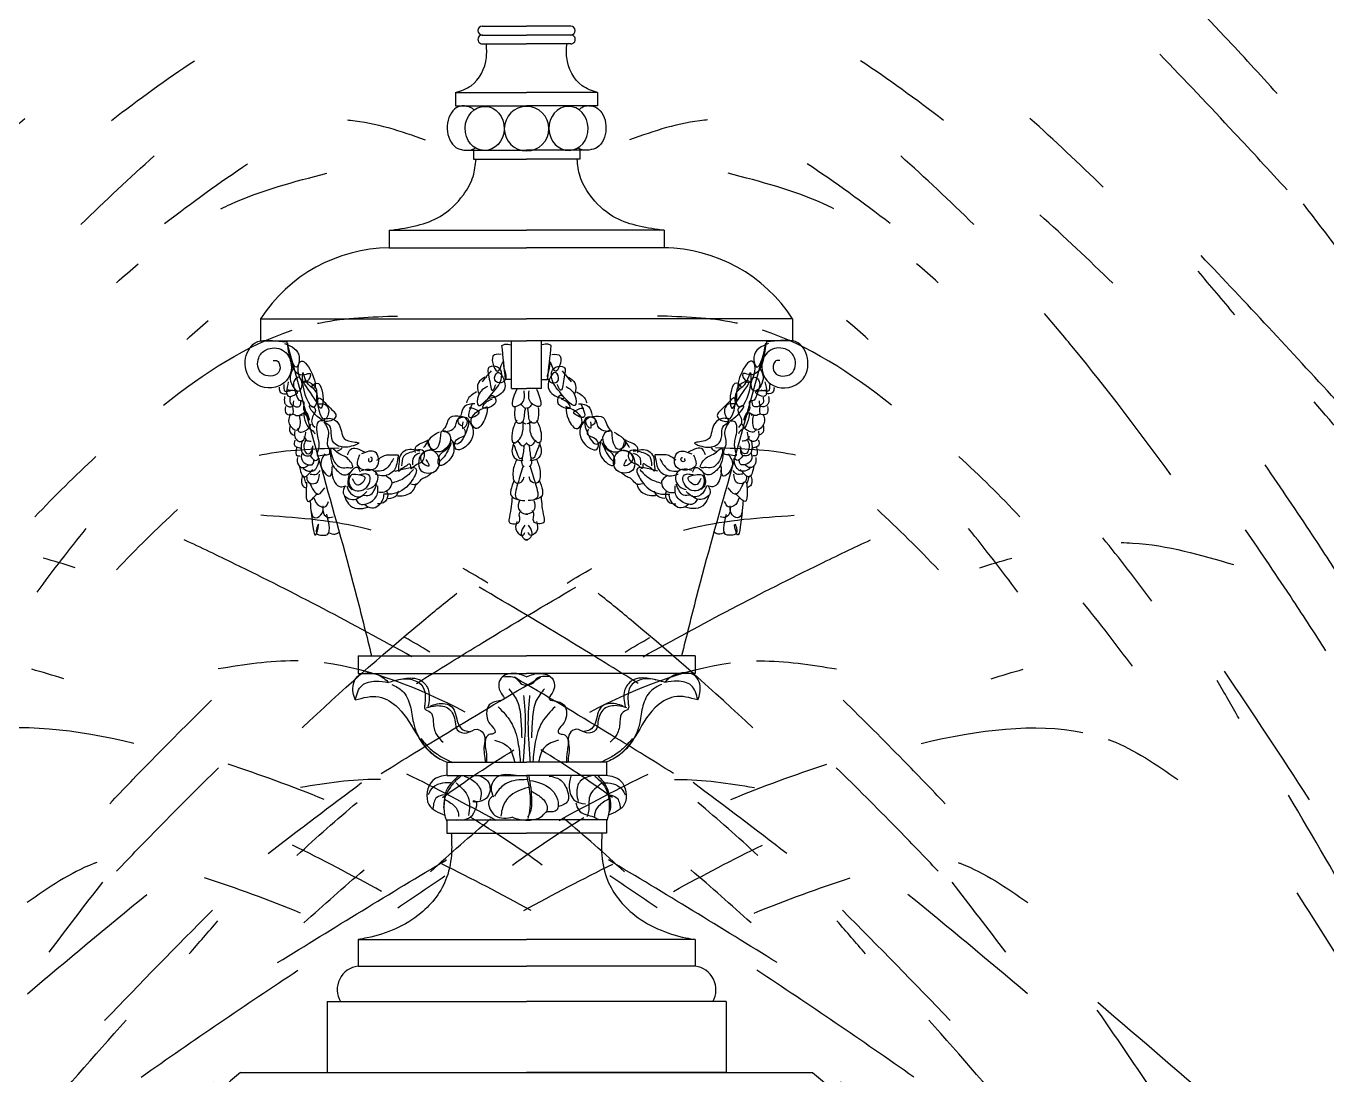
# Model space of a CAD drawing. Extents: x 3172 to 33391, y 13916 to 34175.
# Drawn here: x 27030 to 28499, y 26363 to 27547 of the extents above; entities that cross this region are included whole.
import ezdxf

# ---------------------------------------------------------------- set-up
doc = ezdxf.new("R2010")
doc.units = 0
doc.layers.get('0').update_dxf_attribs({"linetype": 'CONTINUOUS'})

# ---------------------------------------------------------------- blocks, each defined once
blk = doc.blocks.new('A$C32E301E7')
at = {"color": 4}
for points, knots in [([(265.5, 2648.1), (260.1, 2649.5), (202.8, 2663.5), (143.5, 2669.8), (89.9, 2675.6)], [3951.174304, 3951.174304, 3951.174304, 3951.174304, 3968.104713, 4129.127709, 4129.127709, 4129.127709, 4129.127709]), ([(850, 2390.1), (792.6, 2434.7), (717.1, 2490.4), (638.4, 2543.7), (620.7, 2555.4)], [3316.933159, 3316.933159, 3316.933159, 3316.933159, 3535.309121, 3597.934756, 3597.934756, 3597.934756, 3597.934756]), ([(129.6, 2509.4), (128, 2509.5), (85.1, 2512.6), (41.8, 2510.5), (0, 2508.4)], [1949.480807, 1949.480807, 1949.480807, 1949.480807, 1954.279277, 2079.106889, 2079.106889, 2079.106889, 2079.106889]), ([(1148.3, 2286.4), (1128, 2304.2), (1078.7, 2346.6), (1028.8, 2388), (999.3, 2411.9)], [3033.684273, 3033.684273, 3033.684273, 3033.684273, 3114.834321, 3229.132713, 3229.132713, 3229.132713, 3229.132713]), ([(244.7, 2369.1), (243.1, 2369.2), (200.3, 2372.3), (156.9, 2370.2), (115.2, 2368.1)], [1949.480807, 1949.480807, 1949.480807, 1949.480807, 1954.279277, 2079.106889, 2079.106889, 2079.106889, 2079.106889]), ([(1127.6, 2211.8), (1107.3, 2229.6), (1058, 2271.9), (1008.1, 2313.4), (978.6, 2337.3)], [3033.684273, 3033.684273, 3033.684273, 3033.684273, 3114.834321, 3229.132713, 3229.132713, 3229.132713, 3229.132713]), ([(1355.4, 1723), (1355, 1723.5), (1280.3, 1798.8), (1201.2, 1869.6), (1121.4, 1938.9)], [394.337355, 394.337355, 394.337355, 394.337355, 396.220769, 712.913916, 712.913916, 712.913916, 712.913916]), ([(1828.3, 1525.2), (1797.7, 1565.6), (1703.8, 1689.3), (1610.2, 1813.2), (1546.2, 1895.9)], [1925.382684, 1925.382684, 1925.382684, 1925.382684, 2077.249948, 2390.933477, 2390.933477, 2390.933477, 2390.933477])]:
    blk.add_open_spline(points, degree=3, knots=knots, dxfattribs=at)
for points in [[(445.1, 2577.6), (432.6, 2584.1), (420, 2590.3), (407.3, 2596.2)], [(342, 2506.4), (329.5, 2512.9), (316.9, 2519.1), (304.3, 2525)], [(390.2, 2436), (319.5, 2467.3), (246.1, 2493.2), (171.1, 2504.6)], [(614.7, 2326.1), (579.5, 2347.2), (543.5, 2367.3), (506.8, 2386.3)], [(492.6, 2257.7), (457.4, 2278.9), (421.4, 2298.9), (384.7, 2317.9)], [(623.5, 2242), (594.2, 2264.3), (564.5, 2286.1), (534.3, 2307.1)], [(840.3, 2247.1), (811, 2269.4), (781.3, 2291.2), (751.1, 2312.2)], [(819.6, 2172.5), (790.3, 2194.8), (760.6, 2216.6), (730.4, 2237.6)], [(1224.6, 2114.7), (1199.4, 2142.8), (1173.9, 2170.6), (1148.2, 2198.2)], [(1125.7, 2044.1), (1073.5, 2089), (1021.3, 2133.9), (968.2, 2177.6)], [(999.2, 2126.6), (985.5, 2140), (971.7, 2153.2), (957.8, 2166.4)], [(1228.6, 1914.7), (1183.5, 1959.5), (1137.7, 2003.5), (1091.1, 2046.6)], [(1454.1, 1928.5), (1424.2, 1966.4), (1394, 2004), (1363.4, 2041.2)]]:
    blk.add_open_spline(points, degree=3, dxfattribs=at)
blk = doc.blocks.new('A$C3B33296D')
for p, rotation in [((174.8, 223.5), 355.9235845586764), ((153.7, -175.1), 3.513440426543889)]:
    blk.add_blockref('A$C32E301E7', p, dxfattribs=dict(rotation=rotation))
blk = doc.blocks.new('A$C726F438A')
at = {"yscale": 1.2}
blk.add_blockref('A$C3B33296D', (0, 0), dxfattribs=at)
blk = doc.blocks.new('A$C56482C8D')
at = {"yscale": 1.44}
blk.add_blockref('A$C3B33296D', (0, 0), dxfattribs=at)
blk = doc.blocks.new('A$C5C305C1C')
at = {"yscale": 1.2}
blk.add_blockref('A$C56482C8D', (0, 0), dxfattribs=at)

msp = doc.modelspace()

# ---------------------------------------------------------------- linework, layer by layer
for p, q in [((27545.11614, 27546.51692), (27595.16814, 27546.51692)), ((27545.11614, 27536.50652), (27595.16814, 27536.50652)), ((27645.22014, 27546.51692), (27595.16814, 27546.51692)), ((27645.22014, 27536.50652), (27595.16814, 27536.50652)), ((27545.11614, 27526.49612), (27595.16814, 27526.49612)), ((27645.22014, 27526.49612), (27595.16814, 27526.49612)), ((27515.08494, 27471.43892), (27515.08494, 27456.42332)), ((27515.08494, 27471.43892), (27595.16814, 27471.43892)), ((27675.25134, 27471.43892), (27595.16814, 27471.43892)), ((27675.25134, 27471.43892), (27675.25134, 27456.42332)), ((27515.08494, 27456.42332), (27595.16814, 27456.42332)), ((27675.25134, 27456.42332), (27595.16814, 27456.42332)), ((27525.09534, 27406.37132), (27595.16814, 27406.37132)), ((27535.10574, 27406.17688), (27535.10574, 27396.36092)), ((27665.24094, 27406.37132), (27595.16814, 27406.37132)), ((27655.23054, 27406.17688), (27655.23054, 27396.36092)), ((27535.10574, 27396.36092), (27595.16814, 27396.36092)), ((27655.23054, 27396.36092), (27595.16814, 27396.36092)), ((27440.00694, 27316.27772), (27440.00694, 27296.25692)), ((27440.00694, 27316.27772), (27595.16814, 27316.27772)), ((27750.32934, 27316.27772), (27595.16814, 27316.27772)), ((27750.32934, 27316.27772), (27750.32934, 27296.25692)), ((27440.00694, 27296.25692), (27595.16814, 27296.25692)), ((27755.25014, 27296.25692), (27595.16814, 27296.25692)), ((27294.85614, 27216.17372), (27595.16814, 27216.17372)), ((27294.85614, 27216.17372), (27294.85614, 27191.14772)), ((27895.48014, 27216.17372), (27595.16814, 27216.17372)), ((27895.48014, 27216.17372), (27895.48014, 27191.14772)), ((27294.85614, 27191.14772), (27595.16814, 27191.14772)), ((27578.26654, 27137.54519), (27578.26654, 27191.14772)), ((27895.48014, 27191.14772), (27595.16814, 27191.14772)), ((27612.06974, 27137.54519), (27612.06974, 27191.14772)), ((27578.26654, 27147.81099), (27571.41787, 27147.81099)), ((27578.26654, 27137.54519), (27595.16814, 27137.54519)), ((27612.06974, 27137.54519), (27595.16814, 27137.54519)), ((27612.06974, 27147.81099), (27618.91841, 27147.81099)), ((27404.97054, 26835.77852), (27404.97054, 26815.75772)), ((27404.97054, 26835.77852), (27595.16814, 26835.77852)), ((27785.36574, 26835.77852), (27595.16814, 26835.77852)), ((27785.36574, 26835.77852), (27785.36574, 26815.75772)), ((27404.97054, 26815.75772), (27595.16814, 26815.75772)), ((27785.36574, 26815.75772), (27595.16814, 26815.75772)), ((27505.07454, 26715.65372), (27505.07454, 26700.63812)), ((27505.07454, 26715.65372), (27595.16814, 26715.65372)), ((27685.26174, 26715.65372), (27595.16814, 26715.65372)), ((27685.26174, 26715.65372), (27685.26174, 26700.63812)), ((27505.07454, 26700.63812), (27595.16814, 26700.63812)), ((27685.26174, 26700.63812), (27595.16814, 26700.63812)), ((27505.07454, 26650.58612), (27505.07454, 26635.57052)), ((27505.07454, 26650.58612), (27595.16814, 26650.58612)), ((27685.26174, 26650.58612), (27595.16814, 26650.58612)), ((27685.26174, 26650.58612), (27685.26174, 26635.57052)), ((27505.07454, 26635.57052), (27595.16814, 26635.57052)), ((27685.26174, 26635.57052), (27595.16814, 26635.57052)), ((27404.97054, 26515.44572), (27404.97054, 26485.42492)), ((27404.97054, 26515.44572), (27595.16814, 26515.44572)), ((27785.36574, 26515.44572), (27595.16814, 26515.44572)), ((27785.36574, 26515.44572), (27785.36574, 26485.42492)), ((27404.97054, 26485.42492), (27595.16814, 26485.42492)), ((27785.36574, 26485.42492), (27595.16814, 26485.42492)), ((27369.94974, 26445.38332), (27595.16814, 26445.38332)), ((27369.94974, 26445.38332), (27369.94974, 26365.38332)), ((27384.94974, 26445.38332), (27595.16814, 26445.38332)), ((27820.38654, 26445.38332), (27595.16814, 26445.38332)), ((27805.38654, 26445.38332), (27595.16814, 26445.38332)), ((27820.38654, 26445.38332), (27820.38654, 26365.38332)), ((27369.94974, 26365.38332), (27595.16814, 26365.38332)), ((27820.38654, 26365.38332), (27595.16814, 26365.38332))]:
    msp.add_line(p, q)
at = {"color": 7}
msp.add_line((27272.3898, 26365.38332), (27917.94648, 26365.38332), dxfattribs=at)
for centre, radius, start, end in [((27545.18457, 27531.50132), 5.00567, 89.21663725, 270.78336275), ((27545.23558, 27541.51102), 5.00593, 89.80051293, 268.63276158), ((27645.10069, 27541.51102), 5.00593, 271.36723842, 90.19948707), ((27645.1517, 27531.50132), 5.00567, 269.21663725, 90.78336275), ((27595.19378, 27430.75999), 25.14893, 90.05842486, 269.94157514), ((27595.14249, 27430.75999), 25.14893, 270.05842486, 89.94157514), ((27442.07532, 27120.92346), 175.34566, 90.67587833, 147.09728521), ((27748.26095, 27120.92346), 175.34566, 32.90271479, 89.32412167), ((27408.22048, 26458.77395), 26.84839, 96.95257673, 209.91732092), ((27782.1158, 26458.77395), 26.84839, 330.08267908, 83.04742327)]:
    msp.add_arc(centre, radius, start, end)
msp.add_ellipse((27523.17164, 27431.7936), major_axis=(0, 24.76313), ratio=0.7117679404, start_param=6.1793323304, end_param=9.3630002869)
msp.add_ellipse((27547.82448, 27431.02567), major_axis=(0.5752, 24.88618), ratio=0.8879416125)
at = {"extrusion": (0, 0, -1)}
msp.add_ellipse((27642.5118, 27431.02567), major_axis=(-0.5752, 24.88618), ratio=0.8879416125, dxfattribs=at)
msp.add_ellipse((27667.16463, 27431.7936), major_axis=(0, 24.76313), ratio=0.7117679404, start_param=6.1793323304, end_param=9.3630002869, dxfattribs=at)
at = {"color": 7}
msp.add_ellipse((27566.09335, 25659.78332), major_axis=(0, 816.66667), ratio=0.7142857143, start_param=0.5276354823, end_param=1.2406064122, dxfattribs=at)
at = {"color": 7, "extrusion": (0, 0, -1)}
msp.add_ellipse((27624.24292, 25659.78332), major_axis=(0, 816.66667), ratio=0.7142857143, start_param=0.5276354823, end_param=1.2307265792, dxfattribs=at)
for points in [[(27515.08494, 27471.43892), (27532.44304, 27479.23361), (27549.78707, 27511.01173), (27549.78707, 27526.6119)], [(27675.25134, 27471.43892), (27657.89323, 27479.23361), (27640.54921, 27511.01173), (27640.54921, 27526.6119)], [(27524.60804, 27456.45726), (27527.20307, 27456.33837), (27532.97643, 27454.32451), (27536.03968, 27451.8909)], [(27665.72823, 27456.45726), (27663.1332, 27456.33837), (27657.35984, 27454.32451), (27654.29659, 27451.8909)], [(27521.56463, 27407.16877), (27524.43742, 27406.69079), (27533.64305, 27407.20759), (27537.24991, 27409.08315)], [(27668.77165, 27407.16877), (27665.89886, 27406.69079), (27656.69323, 27407.20759), (27653.08637, 27409.08315)], [(27443.00694, 27316.27772), (27497.73497, 27331.75324), (27523.88032, 27356.16562), (27534.86488, 27376.96584), (27538.10574, 27396.36092)], [(27747.32934, 27316.27772), (27692.6013, 27331.75324), (27666.45596, 27356.16562), (27655.4714, 27376.96584), (27652.23054, 27396.36092)], [(27309.13285, 27169.02683), (27312.78336, 27169.01227), (27315.95772, 27165.84348), (27314.9816, 27155.35931), (27296.4394, 27154.38392), (27292.78096, 27172.18349), (27301.07396, 27181.20458), (27319.8582, 27180.71689), (27329.61934, 27164.38041), (27319.40586, 27142.33476), (27287.90436, 27143.70322), (27277.65119, 27168.52458), (27288.8765, 27189.00524), (27315.46966, 27190.95601), (27324.00867, 27190.46832)], [(27322.10803, 27188.338), (27338.60673, 27172.87984), (27335.51571, 27161.5416), (27329.32572, 27170.81746), (27325.20302, 27188.338), (27326.23469, 27180.09332), (27344.79673, 27153.29693), (27350.98275, 27154.32812), (27346.86006, 27145.05225), (27337.57904, 27163.60398), (27339.6384, 27167.72632), (27352.01441, 27156.38807), (27355.10941, 27137.83877), (27346.86006, 27145.05225), (27342.7334, 27155.35931), (27342.7334, 27140.92992), (27356.14108, 27117.22467), (27356.14108, 27135.77639), (27353.04608, 27138.86754), (27356.14108, 27142.98987), (27365.42209, 27125.46934), (27363.35876, 27115.16471), (27356.14108, 27125.46934), (27344.79673, 27146.08345), (27355.10941, 27140.92992), (27358.20044, 27133.71644), (27360.26377, 27120.31824), (27365.42209, 27120.31824), (27371.60812, 27114.13352), (27367.48146, 27102.7977), (27360.26377, 27126.50053), (27373.67145, 27115.16471), (27379.85747, 27105.88885), (27375.73478, 27101.76651), (27361.29543, 27103.82647), (27350.98275, 27118.25586), (27356.14108, 27115.16471), (27353.04608, 27103.82647), (27353.04608, 27097.64418), (27356.14108, 27093.52184)], [(27324.17533, 27190.87351), (27366.176, 27037.96614), (27403.67704, 26901.55055), (27420.17574, 26835.59074)], [(27567.31104, 27186.13731), (27570.73538, 27187.50577), (27577.58008, 27186.82154)], [(27571.41787, 27147.81099), (27567.31104, 27186.13731)], [(27623.02523, 27186.13731), (27619.60089, 27187.50577), (27612.75619, 27186.82154)], [(27618.91841, 27147.81099), (27623.02523, 27186.13731)], [(27866.16095, 27190.87351), (27824.16027, 27037.96614), (27786.65924, 26901.55055), (27770.16053, 26835.59074)], [(27868.22825, 27188.338), (27851.72954, 27172.87984), (27854.82057, 27161.5416), (27861.01056, 27170.81746), (27865.13325, 27188.338), (27864.10159, 27180.09332), (27845.53955, 27153.29693), (27839.35352, 27154.32812), (27843.47622, 27145.05225), (27852.75724, 27163.60398), (27850.69787, 27167.72632), (27838.32186, 27156.38807), (27835.22686, 27137.83877), (27843.47622, 27145.05225), (27847.60288, 27155.35931), (27847.60288, 27140.92992), (27834.1952, 27117.22467), (27834.1952, 27135.77639), (27837.29019, 27138.86754), (27834.1952, 27142.98987), (27824.91418, 27125.46934), (27826.97751, 27115.16471), (27834.1952, 27125.46934), (27845.53955, 27146.08345), (27835.22686, 27140.92992), (27832.13584, 27133.71644), (27830.0725, 27120.31824), (27824.91418, 27120.31824), (27818.72816, 27114.13352), (27822.85482, 27102.7977), (27830.0725, 27126.50053), (27816.66482, 27115.16471), (27810.4788, 27105.88885), (27814.60149, 27101.76651), (27829.04084, 27103.82647), (27839.35352, 27118.25586), (27834.1952, 27115.16471), (27837.29019, 27103.82647), (27837.29019, 27097.64418), (27834.1952, 27093.52184)], [(27881.20342, 27169.02683), (27877.55291, 27169.01227), (27874.37856, 27165.84348), (27875.35467, 27155.35931), (27893.89687, 27154.38392), (27897.55531, 27172.18349), (27889.26231, 27181.20458), (27870.47807, 27180.71689), (27860.71693, 27164.38041), (27870.93042, 27142.33476), (27902.43192, 27143.70322), (27912.68508, 27168.52458), (27901.45977, 27189.00524), (27874.86662, 27190.95601), (27866.3276, 27190.46832)], [(27566.51349, 27175.97099), (27557.23247, 27173.90861), (27563.41849, 27157.41926), (27568.57682, 27167.72632), (27569.60848, 27160.51041), (27571.66785, 27149.17459), (27566.51349, 27144.02106), (27559.2958, 27147.11221), (27562.38683, 27155.35931), (27569.60848, 27147.11221), (27566.51349, 27131.65406), (27553.10581, 27126.50053), (27563.41849, 27140.92992), (27562.38683, 27161.5416), (27553.10581, 27161.5416), (27553.10581, 27148.1434), (27557.23247, 27135.77639), (27559.2958, 27138.86754), (27560.32746, 27141.96111)], [(27623.82279, 27175.97099), (27633.1038, 27173.90861), (27626.91778, 27157.41926), (27621.75946, 27167.72632), (27620.72779, 27160.51041), (27618.66843, 27149.17459), (27623.82279, 27144.02106), (27631.04047, 27147.11221), (27627.94945, 27155.35931), (27620.72779, 27147.11221), (27623.82279, 27131.65406), (27637.23047, 27126.50053), (27626.91778, 27140.92992), (27627.94945, 27161.5416), (27637.23047, 27161.5416), (27637.23047, 27148.1434), (27633.1038, 27135.77639), (27631.04047, 27138.86754), (27630.00881, 27141.96111)], [(27331.38905, 27159.48164), (27328.29405, 27148.1434), (27338.60673, 27134.7452), (27341.70173, 27141.96111), (27337.57904, 27150.20578), (27333.45238, 27147.11221), (27334.48404, 27132.68525), (27340.67007, 27123.40938), (27342.7334, 27123.40938), (27343.76506, 27113.10233), (27345.82839, 27111.04238), (27349.95108, 27101.76651), (27344.79673, 27110.01119), (27348.91942, 27093.52184), (27355.10941, 27088.36831), (27356.14108, 27086.30593)], [(27555.16914, 27157.41926), (27544.85645, 27145.05225)], [(27635.16714, 27157.41926), (27645.47982, 27145.05225)], [(27858.94723, 27159.48164), (27862.04222, 27148.1434), (27851.72954, 27134.7452), (27848.63454, 27141.96111), (27852.75724, 27150.20578), (27856.8839, 27147.11221), (27855.85223, 27132.68525), (27849.66621, 27123.40938), (27847.60288, 27123.40938), (27846.57121, 27113.10233), (27844.50788, 27111.04238), (27840.38519, 27101.76651), (27845.53955, 27110.01119), (27841.41685, 27093.52184), (27835.22686, 27088.36831), (27834.1952, 27086.30593)], [(27315.922, 27138.86754), (27315.922, 27136.80758), (27317.98533, 27132.68525), (27325.20302, 27131.65406)], [(27321.07636, 27141.96111), (27322.10803, 27134.7452), (27330.35738, 27135.77639)], [(27326.23469, 27145.05225), (27327.26635, 27128.56291), (27336.54737, 27132.68525), (27324.17136, 27135.77639)], [(27551.04645, 27139.89873), (27540.73376, 27129.59168), (27540.73376, 27118.25586), (27548.98311, 27123.40938), (27557.23247, 27129.59168), (27560.32746, 27122.37819), (27545.88812, 27116.1959), (27553.10581, 27124.44057), (27556.2008, 27125.46934)], [(27547.95145, 27150.20578), (27540.73376, 27144.02106), (27540.73376, 27131.65406)], [(27584.04386, 27136.80758), (27580.94887, 27117.22467), (27590.23385, 27121.347), (27592.29321, 27134.7452)], [(27606.29241, 27136.80758), (27609.38741, 27117.22467), (27600.10242, 27121.347), (27598.04306, 27134.7452)], [(27639.28983, 27139.89873), (27649.60251, 27129.59168), (27649.60251, 27118.25586), (27641.35316, 27123.40938), (27633.1038, 27129.59168), (27630.00881, 27122.37819), (27644.44815, 27116.1959), (27637.23047, 27124.44057), (27634.13547, 27125.46934)], [(27642.38482, 27150.20578), (27649.60251, 27144.02106), (27649.60251, 27131.65406)], [(27864.10159, 27145.05225), (27863.06992, 27128.56291), (27853.7889, 27132.68525), (27866.16492, 27135.77639)], [(27869.25991, 27141.96111), (27868.22825, 27134.7452), (27859.97889, 27135.77639)], [(27874.41427, 27138.86754), (27874.41427, 27136.80758), (27872.35094, 27132.68525), (27865.13325, 27131.65406)], [(27322.10803, 27128.56291), (27322.10803, 27121.347), (27324.17136, 27118.25586), (27330.35738, 27117.22467), (27332.42071, 27123.40938)], [(27328.29405, 27127.53172), (27328.29405, 27121.347), (27338.60673, 27117.22467), (27340.67007, 27124.44057)], [(27538.67043, 27133.71644), (27528.35775, 27124.44057), (27527.32608, 27121.347)], [(27651.66584, 27133.71644), (27661.97853, 27124.44057), (27663.01019, 27121.347)], [(27862.04222, 27127.53172), (27862.04222, 27121.347), (27851.72954, 27117.22467), (27849.66621, 27124.44057)], [(27868.22825, 27128.56291), (27868.22825, 27121.347), (27866.16492, 27118.25586), (27859.97889, 27117.22467), (27857.91556, 27123.40938)], [(27323.13969, 27117.22467), (27324.17136, 27108.97999), (27330.35738, 27107.9488), (27331.38905, 27117.22467)], [(27328.29405, 27108.97999), (27327.26635, 27097.64418), (27335.51571, 27090.42827), (27339.6384, 27102.7977), (27339.6384, 27107.9488), (27341.70173, 27106.92004)], [(27331.38905, 27108.97999), (27336.54737, 27106.92004), (27343.76506, 27110.01119)], [(27521.14006, 27105.88885), (27508.76404, 27104.85766), (27501.54635, 27091.45946), (27500.51469, 27090.42827), (27511.85904, 27091.45946), (27517.0134, 27101.76651), (27521.14006, 27104.85766), (27527.32608, 27104.85766), (27527.32608, 27089.39951), (27514.95007, 27074.97012), (27509.79571, 27080.12364)], [(27523.19942, 27099.70413), (27523.19942, 27092.49065), (27528.35775, 27100.73532), (27519.07673, 27104.85766), (27518.04506, 27098.67537), (27522.17172, 27095.5818)], [(27536.6071, 27120.31824), (27525.26275, 27117.22467), (27521.14006, 27106.92004)], [(27533.5121, 27119.28705), (27531.45274, 27104.85766), (27541.76543, 27111.04238), (27536.6071, 27114.13352), (27533.5121, 27115.16471), (27530.42108, 27115.16471)], [(27551.04645, 27116.1959), (27547.95145, 27102.7977), (27537.63877, 27092.49065), (27532.48044, 27099.70413), (27537.63877, 27110.01119), (27551.04645, 27117.22467)], [(27581.98053, 27116.1959), (27581.98053, 27104.85766), (27585.07553, 27098.67537), (27589.20219, 27098.67537), (27593.32488, 27112.07114), (27594.35655, 27116.1959)], [(27589.20219, 27119.28705), (27591.26155, 27117.22467), (27594.35655, 27114.13352)], [(27601.13409, 27119.28705), (27599.07472, 27117.22467), (27595.97973, 27114.13352)], [(27608.35574, 27116.1959), (27608.35574, 27104.85766), (27605.26075, 27098.67537), (27601.13409, 27098.67537), (27597.01139, 27112.07114), (27595.97973, 27116.1959)], [(27639.28983, 27116.1959), (27642.38482, 27102.7977), (27652.69751, 27092.49065), (27657.85583, 27099.70413), (27652.69751, 27110.01119), (27639.28983, 27117.22467)], [(27656.82417, 27119.28705), (27658.88353, 27104.85766), (27648.57085, 27111.04238), (27653.72917, 27114.13352), (27656.82417, 27115.16471), (27659.9152, 27115.16471)], [(27653.72917, 27120.31824), (27665.07352, 27117.22467), (27669.19622, 27106.92004)], [(27669.19622, 27105.88885), (27681.57223, 27104.85766), (27688.78992, 27091.45946), (27689.82158, 27090.42827), (27678.47724, 27091.45946), (27673.32288, 27101.76651), (27669.19622, 27104.85766), (27663.01019, 27104.85766), (27663.01019, 27089.39951), (27675.38621, 27074.97012), (27680.54057, 27080.12364)], [(27667.13685, 27099.70413), (27667.13685, 27092.49065), (27661.97853, 27100.73532), (27671.25955, 27104.85766), (27672.29121, 27098.67537), (27668.16455, 27095.5818)], [(27858.94723, 27108.97999), (27853.7889, 27106.92004), (27846.57121, 27110.01119)], [(27862.04222, 27108.97999), (27863.06992, 27097.64418), (27854.82057, 27090.42827), (27850.69787, 27102.7977), (27850.69787, 27107.9488), (27848.63454, 27106.92004)], [(27867.19658, 27117.22467), (27866.16492, 27108.97999), (27859.97889, 27107.9488), (27858.94723, 27117.22467)], [(27328.29405, 27096.61299), (27328.29405, 27088.36831), (27333.45238, 27084.24598)], [(27336.54737, 27092.49065), (27337.57904, 27089.39951), (27347.88775, 27091.45946), (27352.01441, 27097.64418)], [(27367.48146, 27100.73532), (27361.29543, 27100.73532), (27359.2321, 27083.21479), (27360.26377, 27069.81659), (27359.2321, 27061.57192), (27366.45376, 27062.60311), (27369.54479, 27062.60311), (27372.63978, 27063.6343)], [(27366.45376, 27102.7977), (27372.63978, 27103.82647), (27382.95247, 27097.64418), (27389.13849, 27081.15483), (27401.51451, 27077.0325), (27405.64117, 27076.00131), (27399.45118, 27072.90773), (27385.0158, 27071.87897), (27377.79414, 27076.00131), (27374.70311, 27087.33712), (27372.63978, 27095.5818), (27367.48146, 27099.70413), (27367.48146, 27103.82647)], [(27366.45376, 27099.70413), (27371.60812, 27088.36831), (27370.57645, 27072.90773), (27372.63978, 27067.75663), (27372.63978, 27063.6343)], [(27529.38941, 27101.76651), (27534.54377, 27092.49065), (27523.19942, 27069.81659), (27515.98173, 27068.7854), (27514.95007, 27078.06126), (27526.29442, 27086.30593), (27525.26275, 27091.45946)], [(27584.04386, 27101.76651), (27578.8895, 27087.33712), (27580.94887, 27076.00131), (27586.10719, 27079.09245), (27591.26155, 27093.52184), (27591.26155, 27100.73532)], [(27589.20219, 27099.70413), (27594.35655, 27097.64418)], [(27601.13409, 27099.70413), (27595.97973, 27097.64418)], [(27606.29241, 27101.76651), (27611.44677, 27087.33712), (27609.38741, 27076.00131), (27604.22908, 27079.09245), (27599.07472, 27093.52184), (27599.07472, 27100.73532)], [(27660.94686, 27101.76651), (27655.7925, 27092.49065), (27667.13685, 27069.81659), (27674.35454, 27068.7854), (27675.38621, 27078.06126), (27664.04186, 27086.30593), (27665.07352, 27091.45946)], [(27823.88251, 27102.7977), (27817.69649, 27103.82647), (27807.38381, 27097.64418), (27801.19778, 27081.15483), (27788.82177, 27077.0325), (27784.69511, 27076.00131), (27790.8851, 27072.90773), (27805.32048, 27071.87897), (27812.54213, 27076.00131), (27815.63316, 27087.33712), (27817.69649, 27095.5818), (27822.85482, 27099.70413), (27822.85482, 27103.82647)], [(27823.88251, 27099.70413), (27818.72816, 27088.36831), (27819.75982, 27072.90773), (27817.69649, 27067.75663), (27817.69649, 27063.6343)], [(27822.85482, 27100.73532), (27829.04084, 27100.73532), (27831.10417, 27083.21479), (27830.0725, 27069.81659), (27831.10417, 27061.57192), (27823.88251, 27062.60311), (27820.79149, 27062.60311), (27817.69649, 27063.6343)], [(27853.7889, 27092.49065), (27852.75724, 27089.39951), (27842.44852, 27091.45946), (27838.32186, 27097.64418)], [(27862.04222, 27096.61299), (27862.04222, 27088.36831), (27856.8839, 27084.24598)], [(27333.45238, 27079.09245), (27333.45238, 27072.90773), (27337.57904, 27070.84778), (27340.67007, 27069.81659)], [(27333.45238, 27089.39951), (27333.45238, 27083.21479), (27337.57904, 27078.06126), (27341.70173, 27078.06126), (27345.82839, 27088.36831)], [(27341.70173, 27079.09245), (27340.67007, 27071.87897), (27343.76506, 27062.60311), (27349.95108, 27061.57192), (27352.01441, 27062.60311), (27353.04608, 27070.84778)], [(27345.82839, 27079.09245), (27343.76506, 27071.87897), (27348.91942, 27063.6343), (27350.98275, 27064.66306), (27354.07775, 27072.90773)], [(27343.76506, 27083.21479), (27346.86006, 27079.09245), (27352.01441, 27078.06126)], [(27469.64012, 27065.41037), (27469.64012, 27070.22421), (27481.46459, 27078.10494), (27483.21842, 27078.98084), (27485.40873, 27079.41758)], [(27496.38803, 27088.36831), (27484.01201, 27073.93893), (27490.202, 27068.7854), (27498.45136, 27084.24598), (27499.48302, 27089.39951), (27506.70071, 27087.33712), (27499.48302, 27066.72544), (27486.07534, 27071.87897), (27484.01201, 27078.06126), (27479.88932, 27071.87897), (27478.85765, 27070.84778)], [(27511.85904, 27077.0325), (27510.82737, 27060.54073), (27496.38803, 27051.26486), (27497.41969, 27062.60311), (27506.70071, 27070.84778), (27509.79571, 27076.00131), (27503.60572, 27062.60311), (27497.41969, 27055.3872)], [(27585.07553, 27079.09245), (27591.26155, 27072.90773), (27595.38821, 27076.00131)], [(27605.26075, 27079.09245), (27599.07472, 27072.90773), (27594.94806, 27076.00131)], [(27678.47724, 27077.0325), (27679.5089, 27060.54073), (27693.94825, 27051.26486), (27692.91658, 27062.60311), (27683.63556, 27070.84778), (27680.54057, 27076.00131), (27686.73056, 27062.60311), (27692.91658, 27055.3872)], [(27693.94825, 27088.36831), (27706.32426, 27073.93893), (27700.13427, 27068.7854), (27691.88492, 27084.24598), (27690.85325, 27089.39951), (27683.63556, 27087.33712), (27690.85325, 27066.72544), (27704.26093, 27071.87897), (27706.32426, 27078.06126), (27710.44695, 27071.87897), (27711.47862, 27070.84778)], [(27720.69615, 27065.41037), (27720.69615, 27070.22421), (27708.87168, 27078.10494), (27707.11785, 27078.98084), (27704.92754, 27079.41758)], [(27844.50788, 27079.09245), (27846.57121, 27071.87897), (27841.41685, 27063.6343), (27839.35352, 27064.66306), (27836.25853, 27072.90773)], [(27848.63454, 27079.09245), (27849.66621, 27071.87897), (27846.57121, 27062.60311), (27840.38519, 27061.57192), (27838.32186, 27062.60311), (27837.29019, 27070.84778)], [(27846.57121, 27083.21479), (27843.47622, 27079.09245), (27838.32186, 27078.06126)], [(27856.8839, 27089.39951), (27856.8839, 27083.21479), (27852.75724, 27078.06126), (27848.63454, 27078.06126), (27844.50788, 27088.36831)], [(27856.8839, 27079.09245), (27856.8839, 27072.90773), (27852.75724, 27070.84778), (27849.66621, 27069.81659)], [(27335.51571, 27070.84778), (27336.54737, 27061.57192), (27339.6384, 27061.57192)], [(27341.70173, 27064.66306), (27341.70173, 27056.41839), (27354.07775, 27052.29605), (27355.10941, 27056.41839)], [(27367.48146, 27063.6343), (27363.35876, 27049.20491), (27373.67145, 27038.89786), (27375.73478, 27045.08257)], [(27373.67145, 27068.7854), (27376.76248, 27057.44958), (27386.04746, 27048.17372), (27394.29682, 27048.17372), (27398.41951, 27048.17372), (27394.29682, 27057.44958), (27380.88914, 27065.69425), (27375.73478, 27069.81659), (27375.73478, 27052.29605), (27380.88914, 27045.08257), (27391.20182, 27039.92905), (27396.35618, 27043.02019)], [(27387.07516, 27070.84778), (27383.98413, 27067.75663), (27380.88914, 27066.72544)], [(27393.26515, 27062.60311), (27396.35618, 27068.7854), (27412.85886, 27065.69425)], [(27406.66886, 27062.60311), (27404.6095, 27050.2361), (27426.26257, 27049.20491), (27424.20321, 27065.69425), (27408.73219, 27063.6343)], [(27426.26257, 27056.41839), (27437.60692, 27062.60311), (27447.9196, 27062.60311), (27449.98293, 27062.60311), (27449.98293, 27059.51196), (27444.82461, 27044.05138), (27431.42089, 27038.89786), (27424.20321, 27040.96024)], [(27474.73099, 27066.72544), (27457.20062, 27066.72544), (27452.04626, 27060.54073), (27451.0146, 27052.29605), (27451.0146, 27044.05138), (27454.10959, 27047.14253), (27459.26395, 27050.2361), (27463.39061, 27052.29605), (27464.41831, 27047.14253), (27468.54497, 27050.2361), (27477.82599, 27055.3872), (27478.85765, 27066.72544), (27469.57664, 27067.75663)], [(27469.57664, 27066.72544), (27456.16896, 27060.54073), (27454.10959, 27050.2361)], [(27474.73099, 27064.66306), (27467.51331, 27059.51196), (27466.48164, 27051.26486)], [(27488.13867, 27067.75663), (27478.85765, 27065.69425), (27475.76266, 27045.08257), (27493.297, 27045.08257), (27495.35636, 27061.57192), (27485.04368, 27067.75663), (27475.76266, 27056.41839), (27485.04368, 27050.2361), (27481.95265, 27057.44958)], [(27580.94887, 27077.0325), (27579.92117, 27061.57192), (27587.13886, 27056.41839), (27591.26155, 27056.41839)], [(27580.94887, 27073.93893), (27585.07553, 27062.60311), (27588.17052, 27058.48077), (27590.23385, 27059.51196)], [(27592.29321, 27073.93893), (27590.23385, 27058.48077), (27590.23385, 27051.26486), (27592.29321, 27049.20491)], [(27598.04306, 27073.93893), (27600.10242, 27058.48077), (27600.10242, 27051.26486), (27598.04306, 27049.20491)], [(27609.38741, 27077.0325), (27610.41511, 27061.57192), (27603.19742, 27056.41839), (27599.07472, 27056.41839)], [(27609.38741, 27073.93893), (27605.26075, 27062.60311), (27602.16575, 27058.48077), (27600.10242, 27059.51196)], [(27702.1976, 27067.75663), (27711.47862, 27065.69425), (27714.57361, 27045.08257), (27697.03927, 27045.08257), (27694.97991, 27061.57192), (27705.2926, 27067.75663), (27714.57361, 27056.41839), (27705.2926, 27050.2361), (27708.38362, 27057.44958)], [(27715.60528, 27066.72544), (27733.13565, 27066.72544), (27738.29001, 27060.54073), (27739.32168, 27052.29605), (27739.32168, 27044.05138), (27736.22668, 27047.14253), (27731.07232, 27050.2361), (27726.94566, 27052.29605), (27725.91796, 27047.14253), (27721.7913, 27050.2361), (27712.51028, 27055.3872), (27711.47862, 27066.72544), (27720.75964, 27067.75663)], [(27715.60528, 27064.66306), (27722.82297, 27059.51196), (27723.85463, 27051.26486)], [(27720.75964, 27066.72544), (27734.16732, 27060.54073), (27736.22668, 27050.2361)], [(27764.07371, 27056.41839), (27752.72936, 27062.60311), (27742.41667, 27062.60311), (27740.35334, 27062.60311), (27740.35334, 27059.51196), (27745.51167, 27044.05138), (27758.91538, 27038.89786), (27766.13307, 27040.96024)], [(27783.66741, 27062.60311), (27785.72677, 27050.2361), (27764.07371, 27049.20491), (27766.13307, 27065.69425), (27781.60408, 27063.6343)], [(27797.07112, 27062.60311), (27793.98009, 27068.7854), (27777.47742, 27065.69425)], [(27816.66482, 27068.7854), (27813.5738, 27057.44958), (27804.28881, 27048.17372), (27796.03946, 27048.17372), (27791.91676, 27048.17372), (27796.03946, 27057.44958), (27809.44714, 27065.69425), (27814.60149, 27069.81659), (27814.60149, 27052.29605), (27809.44714, 27045.08257), (27799.13445, 27039.92905), (27793.98009, 27043.02019)], [(27803.26111, 27070.84778), (27806.35214, 27067.75663), (27809.44714, 27066.72544)], [(27822.85482, 27063.6343), (27826.97751, 27049.20491), (27816.66482, 27038.89786), (27814.60149, 27045.08257)], [(27848.63454, 27064.66306), (27848.63454, 27056.41839), (27836.25853, 27052.29605), (27835.22686, 27056.41839)], [(27854.82057, 27070.84778), (27853.7889, 27061.57192), (27850.69787, 27061.57192)], [(27336.54737, 27059.51196), (27337.57904, 27051.26486), (27342.7334, 27048.17372), (27348.91942, 27051.26486)], [(27338.60673, 27050.2361), (27343.76506, 27037.86667), (27354.07775, 27046.11376)], [(27342.7334, 27047.14253), (27350.98275, 27044.05138), (27355.10941, 27045.08257), (27359.2321, 27050.2361), (27361.29543, 27058.48077)], [(27350.98275, 27061.57192), (27358.20044, 27056.41839), (27360.26377, 27058.48077)], [(27375.73478, 27050.2361), (27375.73478, 27039.92905), (27385.0158, 27026.53085), (27391.20182, 27027.56204)], [(27407.70053, 27043.02019), (27404.6095, 27048.17372), (27396.35618, 27043.02019), (27394.29682, 27037.86667), (27394.29682, 27027.56204), (27398.41951, 27023.4397)], [(27416.98155, 27058.48077), (27416.98155, 27055.3872), (27420.07654, 27055.3872), (27420.07654, 27059.51196), (27419.04488, 27059.51196)], [(27444.82461, 27058.48077), (27433.48422, 27045.08257), (27424.20321, 27044.05138)], [(27446.88794, 27044.05138), (27470.6083, 27046.11376), (27464.41831, 27031.68437), (27442.76524, 27018.28618), (27433.48422, 27018.28618)], [(27584.04386, 27057.44958), (27579.92117, 27044.05138), (27584.04386, 27030.65318), (27590.23385, 27032.71556), (27592.29321, 27037.86667)], [(27591.26155, 27050.2361), (27585.07553, 27029.62199), (27584.04386, 27013.13265), (27593.32488, 27011.07269)], [(27599.07472, 27050.2361), (27605.26075, 27029.62199), (27606.29241, 27013.13265), (27597.01139, 27011.07269)], [(27606.29241, 27057.44958), (27610.41511, 27044.05138), (27606.29241, 27030.65318), (27600.10242, 27032.71556), (27598.04306, 27037.86667)], [(27743.44834, 27044.05138), (27719.72797, 27046.11376), (27725.91796, 27031.68437), (27747.57103, 27018.28618), (27756.85205, 27018.28618)], [(27745.51167, 27058.48077), (27756.85205, 27045.08257), (27766.13307, 27044.05138)], [(27773.35472, 27058.48077), (27773.35472, 27055.3872), (27770.25973, 27055.3872), (27770.25973, 27059.51196), (27771.29139, 27059.51196)], [(27782.63574, 27043.02019), (27785.72677, 27048.17372), (27793.98009, 27043.02019), (27796.03946, 27037.86667), (27796.03946, 27027.56204), (27791.91676, 27023.4397)], [(27814.60149, 27050.2361), (27814.60149, 27039.92905), (27805.32048, 27026.53085), (27799.13445, 27027.56204)], [(27847.60288, 27047.14253), (27839.35352, 27044.05138), (27835.22686, 27045.08257), (27831.10417, 27050.2361), (27829.04084, 27058.48077)], [(27839.35352, 27061.57192), (27832.13584, 27056.41839), (27830.0725, 27058.48077)], [(27851.72954, 27050.2361), (27846.57121, 27037.86667), (27836.25853, 27046.11376)], [(27853.7889, 27059.51196), (27852.75724, 27051.26486), (27847.60288, 27048.17372), (27841.41685, 27051.26486)], [(27345.82839, 27030.65318), (27342.7334, 27038.89786), (27341.70173, 27028.59323), (27345.82839, 27025.49966)], [(27346.86006, 27038.89786), (27348.91942, 27031.68437), (27357.17274, 27030.65318), (27361.29543, 27040.96024)], [(27350.98275, 27040.96024), (27358.20044, 27040.96024), (27362.3271, 27045.08257)], [(27398.41951, 27035.80671), (27404.6095, 27028.59323), (27412.85886, 27036.8379), (27404.6095, 27039.92905), (27397.38785, 27039.92905), (27396.35618, 27026.53085), (27412.85886, 27024.47089), (27416.98155, 27039.92905), (27411.82719, 27040.96024), (27406.66886, 27039.92905)], [(27408.73219, 27045.08257), (27420.07654, 27046.11376), (27426.26257, 27040.96024), (27422.13987, 27026.53085), (27414.92219, 27023.4397)], [(27436.57525, 27038.89786), (27442.76524, 27032.71556), (27434.51589, 27020.34613), (27427.29423, 27020.34613)], [(27467.51331, 27046.11376), (27456.16896, 27035.80671), (27442.76524, 27030.65318)], [(27464.3826, 27029.95197), (27470.95351, 27029.51281), (27476.21104, 27034.76581), (27477.9609, 27036.07846), (27482.78195, 27038.26944), (27486.72212, 27041.33147), (27488.47595, 27042.64654)], [(27580.94887, 27033.74433), (27578.8895, 27015.19503), (27586.10719, 27012.10146)], [(27609.38741, 27033.74433), (27611.44677, 27015.19503), (27604.22908, 27012.10146)], [(27725.95368, 27029.95197), (27719.38276, 27029.51281), (27714.12524, 27034.76581), (27712.37537, 27036.07846), (27707.55432, 27038.26944), (27703.61416, 27041.33147), (27701.86032, 27042.64654)], [(27722.82297, 27046.11376), (27734.16732, 27035.80671), (27747.57103, 27030.65318)], [(27753.76102, 27038.89786), (27747.57103, 27032.71556), (27755.82038, 27020.34613), (27763.04204, 27020.34613)], [(27781.60408, 27045.08257), (27770.25973, 27046.11376), (27764.07371, 27040.96024), (27768.1964, 27026.53085), (27775.41409, 27023.4397)], [(27791.91676, 27035.80671), (27785.72677, 27028.59323), (27777.47742, 27036.8379), (27785.72677, 27039.92905), (27792.94843, 27039.92905), (27793.98009, 27026.53085), (27777.47742, 27024.47089), (27773.35472, 27039.92905), (27778.50908, 27040.96024), (27783.66741, 27039.92905)], [(27839.35352, 27040.96024), (27832.13584, 27040.96024), (27828.00917, 27045.08257)], [(27843.47622, 27038.89786), (27841.41685, 27031.68437), (27833.16353, 27030.65318), (27829.04084, 27040.96024)], [(27844.50788, 27030.65318), (27847.60288, 27038.89786), (27848.63454, 27028.59323), (27844.50788, 27025.49966)], [(27346.86006, 27031.68437), (27348.91942, 27010.0415), (27359.2321, 27019.31737)], [(27349.95108, 27031.68437), (27360.26377, 27018.28618), (27367.48146, 27025.49966)], [(27390.17016, 27027.56204), (27388.10683, 27019.31737), (27400.48284, 27012.10146), (27408.73219, 27016.22379)], [(27392.23349, 27027.56204), (27396.35618, 27019.31737), (27406.66886, 27015.19503), (27414.92219, 27021.37732)], [(27402.54617, 27012.10146), (27405.64117, 27007.97912), (27420.07654, 27010.0415), (27427.29423, 27020.34613), (27427.29423, 27024.47089), (27427.29423, 27027.56204)], [(27409.76386, 27017.25498), (27418.01321, 27017.25498), (27426.26257, 27029.62199)], [(27437.10696, 27021.94266), (27438.4878, 27017.80334), (27433.65881, 27008.48865), (27426.75459, 27007.45503)], [(27438.97586, 27013.31462), (27448.61399, 27017.25498), (27450.8043, 27021.63209)], [(27449.49091, 27016.37908), (27454.74843, 27016.37908), (27467.88629, 27023.3839), (27470.51704, 27030.38871)], [(27740.84537, 27016.37908), (27735.58784, 27016.37908), (27722.44998, 27023.3839), (27719.81924, 27030.38871)], [(27751.36042, 27013.31462), (27741.72228, 27017.25498), (27739.53198, 27021.63209)], [(27753.22932, 27021.94266), (27751.84847, 27017.80334), (27756.67746, 27008.48865), (27763.58168, 27007.45503)], [(27787.7901, 27012.10146), (27784.69511, 27007.97912), (27770.25973, 27010.0415), (27763.04204, 27020.34613), (27763.04204, 27024.47089), (27763.04204, 27027.56204)], [(27780.57241, 27017.25498), (27772.32306, 27017.25498), (27764.07371, 27029.62199)], [(27798.10279, 27027.56204), (27793.98009, 27019.31737), (27783.66741, 27015.19503), (27775.41409, 27021.37732)], [(27800.16612, 27027.56204), (27802.22945, 27019.31737), (27789.85343, 27012.10146), (27781.60408, 27016.22379)], [(27840.38519, 27031.68437), (27830.0725, 27018.28618), (27822.85482, 27025.49966)], [(27843.47622, 27031.68437), (27841.41685, 27010.0415), (27831.10417, 27019.31737)], [(27350.98275, 27010.0415), (27357.17274, 26991.48978), (27364.39043, 26996.6433), (27365.42209, 27004.88798)], [(27355.10941, 27014.16384), (27361.29543, 27004.88798), (27367.48146, 27003.85679), (27371.60812, 27010.0415)], [(27389.82098, 27015.73368), (27394.30872, 27007.10807), (27404.31587, 27001.93513), (27416.05305, 27003.66025)], [(27411.91052, 27006.76353), (27420.54079, 27002.62421), (27432.96839, 27012.28343), (27434.34527, 27018.49241)], [(27578.8895, 27015.19503), (27575.79451, 26992.52097), (27575.79451, 26986.33625), (27587.13886, 26987.36744), (27587.13886, 26996.6433), (27589.20219, 26999.73445)], [(27587.13886, 27011.07269), (27586.10719, 27001.79683), (27594.35655, 26995.61211), (27596.41988, 26995.61211)], [(27603.19742, 27011.07269), (27604.22908, 27001.79683), (27595.97973, 26995.61211), (27593.9164, 26995.61211)], [(27611.44677, 27015.19503), (27614.54177, 26992.52097), (27614.54177, 26986.33625), (27603.19742, 26987.36744), (27603.19742, 26996.6433), (27601.13409, 26999.73445)], [(27778.42576, 27006.76353), (27769.79548, 27002.62421), (27757.36788, 27012.28343), (27755.99101, 27018.49241)], [(27800.5153, 27015.73368), (27796.02755, 27007.10807), (27786.0204, 27001.93513), (27774.28322, 27003.66025)], [(27835.22686, 27014.16384), (27829.04084, 27004.88798), (27822.85482, 27003.85679), (27818.72816, 27010.0415)], [(27839.35352, 27010.0415), (27833.16353, 26991.48978), (27825.94584, 26996.6433), (27824.91418, 27004.88798)], [(27352.01441, 26997.6745), (27358.20044, 26973.96924), (27360.26377, 26984.2763), (27358.20044, 26973.96924), (27364.39043, 26971.90929), (27368.51312, 26971.90929), (27369.54479, 26995.61211)], [(27365.42209, 27003.85679), (27365.42209, 26998.70326), (27369.54479, 26992.52097), (27376.76248, 26992.52097)], [(27824.91418, 27003.85679), (27824.91418, 26998.70326), (27820.79149, 26992.52097), (27813.5738, 26992.52097)], [(27838.32186, 26997.6745), (27832.13584, 26973.96924), (27830.0725, 26984.2763), (27832.13584, 26973.96924), (27825.94584, 26971.90929), (27821.82315, 26971.90929), (27820.79149, 26995.61211)], [(27371.60812, 26975.00043), (27378.82581, 26972.93805), (27382.95247, 26975.00043)], [(27584.04386, 26987.36744), (27584.04386, 26976.03162), (27591.26155, 26971.90929), (27593.32488, 26975.00043)], [(27593.32488, 26983.24511), (27589.20219, 26973.96924), (27594.35655, 26966.75576), (27596.41988, 26966.75576)], [(27597.01139, 26983.24511), (27601.13409, 26973.96924), (27595.97973, 26966.75576), (27593.9164, 26966.75576)], [(27606.29241, 26987.36744), (27606.29241, 26976.03162), (27599.07472, 26971.90929), (27597.01139, 26975.00043)], [(27818.72816, 26975.00043), (27811.51047, 26972.93805), (27807.38381, 26975.00043)], [(27401.85178, 26785.88008), (27399.49086, 26794.13688), (27404.21271, 26812.42414), (27422.51286, 26815.96173), (27437.26567, 26807.70492), (27439.03538, 26805.9337)], [(27595.16204, 26811.85638), (27579.73467, 26815.9496), (27566.38651, 26810.39087), (27566.38651, 26793.71713), (27569.8545, 26787.11023), (27564.16447, 26784.82462), (27553.04232, 26780.37959), (27552.70901, 26760.45698), (27557.87924, 26754.2019), (27559.24025, 26748.7645), (27557.87924, 26747.94682), (27551.6218, 26746.31633), (27548.35618, 26735.16491), (27549.4434, 26727.55109), (27549.987, 26715.04092)], [(27595.17424, 26811.85638), (27610.6016, 26815.9496), (27623.94976, 26810.39087), (27623.94976, 26793.71713), (27620.48178, 26787.11023), (27626.17181, 26784.82462), (27637.29395, 26780.37959), (27637.62726, 26760.45698), (27632.45703, 26754.2019), (27631.09603, 26748.7645), (27632.45703, 26747.94682), (27638.71448, 26746.31633), (27641.98009, 26735.16491), (27640.89288, 26727.55109), (27640.34927, 26715.04092)], [(27788.48449, 26785.88008), (27790.84542, 26794.13688), (27786.12357, 26812.42414), (27767.82341, 26815.96173), (27753.0706, 26807.70492), (27751.3009, 26805.9337)], [(27401.85178, 26785.88008), (27409.52578, 26802.39611), (27424.87379, 26807.11533), (27438.96395, 26805.60372)], [(27439.43614, 26805.83908), (27452.85572, 26809.44946), (27465.75947, 26808.93265), (27478.14739, 26800.6807), (27480.72656, 26789.33275), (27480.21072, 26780.04718)], [(27443.043, 26803.4273), (27454.9746, 26795.90568), (27463.82709, 26779.38964), (27467.36649, 26760.51522), (27471.50109, 26747.53677), (27484.13502, 26729.18158), (27497.7411, 26719.11959), (27505.63334, 26715.58442)], [(27448.75684, 26808.32121), (27466.18801, 26810.65292), (27476.22294, 26807.70492), (27484.4842, 26796.4977), (27483.89297, 26778.21045)], [(27569.31089, 26812.13055), (27583.95657, 26809.96384), (27589.7458, 26803.72089), (27595.30488, 26802.60963)], [(27621.02539, 26812.13055), (27606.37971, 26809.96384), (27600.59048, 26803.72089), (27595.03139, 26802.60963)], [(27747.29327, 26803.4273), (27735.36167, 26795.90568), (27726.50919, 26779.38964), (27722.96978, 26760.51522), (27718.83519, 26747.53677), (27706.20125, 26729.18158), (27692.59518, 26719.11959), (27684.70294, 26715.58442)], [(27741.57944, 26808.32121), (27724.14826, 26810.65292), (27714.11333, 26807.70492), (27705.85208, 26796.4977), (27706.4433, 26778.21045)], [(27750.90013, 26805.83908), (27737.48055, 26809.44946), (27724.5768, 26808.93265), (27712.18888, 26800.6807), (27709.60972, 26789.33275), (27710.12555, 26780.04718)], [(27788.48449, 26785.88008), (27780.81049, 26802.39611), (27765.46249, 26807.11533), (27751.37232, 26805.60372)], [(27401.85178, 26785.88008), (27428.41319, 26789.41767), (27450.25275, 26777.03125), (27472.67957, 26744.58878), (27497.7411, 26719.11959), (27505.63334, 26715.58442)], [(27575.02473, 26798.53097), (27584.54779, 26784.39031), (27588.6308, 26764.2639), (27589.71802, 26743.05291)], [(27591.69802, 26790.87832), (27593.24552, 26773.3408), (27592.72969, 26737.23457), (27591.18219, 26715.56986)], [(27598.63825, 26790.87832), (27597.09075, 26773.3408), (27597.60658, 26737.23457), (27599.15408, 26715.56986)], [(27615.31155, 26798.53097), (27605.78848, 26784.39031), (27601.70547, 26764.2639), (27600.61825, 26743.05291)], [(27788.48449, 26785.88008), (27761.92308, 26789.41767), (27740.08352, 26777.03125), (27717.65671, 26744.58878), (27692.59518, 26719.11959), (27684.70294, 26715.58442)], [(27480.35357, 26781.16087), (27480.35357, 26775.85205), (27486.2539, 26772.31204), (27489.79727, 26761.10481), (27493.33668, 26746.94717), (27501.01068, 26738.10077)], [(27482.12327, 26777.03125), (27492.74942, 26779.38964), (27507.50224, 26775.85205), (27514.58502, 26761.10481), (27516.94594, 26752.25599), (27527.57209, 26748.7184), (27539.37672, 26752.84558), (27546.4595, 26748.12637), (27546.99518, 26729.7275), (27548.08239, 26720.48076), (27548.35618, 26715.85617)], [(27486.03963, 26778.67873), (27494.20169, 26781.39865), (27510.80357, 26778.13523), (27517.87841, 26759.36999), (27523.59225, 26752.02791), (27530.66709, 26750.39499)], [(27563.04947, 26778.13523), (27577.47295, 26761.00048), (27585.36519, 26738.42833), (27588.08719, 26716.12792)], [(27627.2868, 26778.13523), (27612.86333, 26761.00048), (27604.97109, 26738.42833), (27602.24908, 26716.12792)], [(27708.213, 26777.03125), (27697.58685, 26779.38964), (27682.83404, 26775.85205), (27675.75126, 26761.10481), (27673.39033, 26752.25599), (27662.76418, 26748.7184), (27650.95955, 26752.84558), (27643.87677, 26748.12637), (27643.3411, 26729.7275), (27642.25388, 26720.48076), (27641.98009, 26715.85617)], [(27704.29664, 26778.67873), (27696.13458, 26781.39865), (27679.53271, 26778.13523), (27672.45787, 26759.36999), (27666.74403, 26752.02791), (27659.66918, 26750.39499)], [(27709.9827, 26781.16087), (27709.9827, 26775.85205), (27704.08237, 26772.31204), (27700.539, 26761.10481), (27696.99959, 26746.94717), (27689.32559, 26738.10077)], [(27475.69917, 26742.50942), (27481.95662, 26735.16491), (27494.47548, 26724.55942), (27506.44676, 26717.76084), (27511.62096, 26715.31267)], [(27558.96646, 26740.60475), (27574.75094, 26732.71674), (27581.55596, 26715.85617)], [(27631.36981, 26740.60475), (27615.58534, 26732.71674), (27608.78031, 26715.85617)], [(27714.6371, 26742.50942), (27708.37965, 26735.16491), (27695.86079, 26724.55942), (27683.88951, 26717.76084), (27678.71531, 26715.31267)], [(27505.75634, 26701.19628), (27489.37667, 26695.0334), (27484.83735, 26667.81967), (27502.99069, 26656.02771)], [(27522.18759, 26700.45382), (27515.08894, 26694.68643), (27507.54192, 26684.92773), (27502.65738, 26674.28099), (27501.77253, 26666.73996), (27501.32812, 26664.07827)], [(27518.63629, 26700.0098), (27504.808, 26684.14888), (27502.08599, 26671.44704), (27502.99069, 26655.12026), (27504.808, 26649.678)], [(27524.85008, 26700.0098), (27535.50401, 26694.24242), (27543.93589, 26681.37801), (27542.60663, 26672.95136)], [(27540.38458, 26700.89542), (27551.92733, 26693.35438), (27551.03851, 26676.49866), (27538.61091, 26670.7337), (27534.61519, 26670.7337)], [(27583.44073, 26700.45382), (27561.69244, 26698.67775), (27555.03423, 26686.25736), (27557.69672, 26676.49866)], [(27595.42392, 26696.01606), (27572.78681, 26692.02475), (27562.13685, 26682.26605), (27559.02995, 26677.3867)], [(27595.42392, 26700.0098), (27598.97523, 26664.07827), (27596.75318, 26652.1019)], [(27597.642, 26700.0098), (27599.86405, 26686.25736), (27600.7489, 26672.50735), (27599.41964, 26660.08696), (27596.31274, 26653.43396)], [(27620.72353, 26700.0098), (27632.70672, 26696.01606), (27641.1386, 26683.59568), (27641.58301, 26671.61931), (27630.48864, 26665.41033)], [(27645.13431, 26700.0098), (27643.36064, 26686.70138), (27650.01885, 26672.06333), (27661.55763, 26668.51603)], [(27669.10069, 26700.45382), (27655.78824, 26694.24242), (27651.79252, 26680.93642), (27653.56619, 26671.17772)], [(27672.20759, 26700.0098), (27685.52827, 26684.14888), (27688.25028, 26671.44704), (27687.34559, 26655.12026), (27685.52827, 26649.678)], [(27675.7589, 26700.45382), (27681.52829, 26693.7984), (27686.85724, 26684.0397), (27689.51973, 26672.06333), (27689.51973, 26662.30462), (27688.1865, 26658.31331)], [(27684.57993, 26701.19628), (27700.9596, 26695.0334), (27705.49893, 26667.81967), (27687.34559, 26656.02771)], [(27509.34733, 26692.31106), (27497.54667, 26691.40361), (27487.56332, 26685.0539), (27483.93265, 26678.70419)], [(27515.52939, 26692.46877), (27529.29021, 26676.05707), (27529.73462, 26655.65162)], [(27597.19759, 26687.1454), (27575.00489, 26676.05707), (27567.46183, 26662.30462), (27566.1286, 26654.76359)], [(27599.86405, 26695.13045), (27618.94589, 26688.03344), (27630.93305, 26667.18398), (27629.59982, 26661.86061), (27618.06104, 26659.64294)], [(27601.19331, 26682.71007), (27611.40283, 26676.05707), (27618.50545, 26663.63668), (27617.17222, 26658.31331)], [(27679.75462, 26691.58073), (27666.4382, 26677.3867), (27665.10894, 26660.08696), (27663.3313, 26653.87798)], [(27680.98894, 26692.31106), (27692.78961, 26691.40361), (27702.77295, 26685.0539), (27706.40362, 26678.70419)], [(27502.08599, 26678.70419), (27493.916, 26675.98428), (27489.37667, 26663.28486)], [(27502.08599, 26674.16938), (27513.88269, 26666.00478), (27518.42202, 26656.93515), (27518.42202, 26654.21281)], [(27516.41821, 26650.32826), (27529.73462, 26652.54592), (27537.27768, 26661.41901), (27538.1665, 26670.7337), (27535.0596, 26672.06333)], [(27557.25231, 26677.3867), (27552.81615, 26672.95136), (27553.701, 26663.19266), (27559.47039, 26655.65162), (27569.67991, 26652.54592), (27579.88942, 26653.87798)], [(27650.9037, 26669.84566), (27654.0106, 26661.41901), (27662.00204, 26656.53966), (27668.66025, 26654.76359), (27670.87833, 26653.87798), (27676.20331, 26651.21629)], [(27688.25028, 26674.16938), (27676.45358, 26666.00478), (27671.91426, 26656.93515), (27671.91426, 26654.21281)], [(27688.25028, 26678.70419), (27696.42027, 26675.98428), (27700.9596, 26663.28486)], [(27579.44501, 26653.43396), (27584.76999, 26651.66031), (27597.19759, 26650.32826), (27611.40283, 26653.87798), (27617.17222, 26659.64294)], [(27510.16942, 26635.57052), (27510.48581, 26614.52809), (27504.94581, 26585.38848), (27475.78741, 26545.14818), (27415.38815, 26517.39616), (27404.97054, 26515.44572)], [(27680.16685, 26635.57052), (27679.85046, 26614.52809), (27685.39046, 26585.38848), (27714.54886, 26545.14818), (27774.94812, 26517.39616), (27785.36574, 26515.44572)]]:
    msp.add_spline(points, degree=3)

# ---------------------------------------------------------------- block references
at = {"yscale": 0.84, "zscale": 0.7}
for p, xscale, rotation in [((26756.81803, 23708.9702), -0.7, 338.2112647496174), ((28435.44181, 23708.9702), 0.7, 21.78873525038255)]:
    msp.add_blockref('A$C5C305C1C', p, dxfattribs=dict(at, xscale=xscale, rotation=rotation))
for p, xscale in [((27829.95794, 24478.76632), -0.7), ((27362.30191, 24478.76632), 0.7)]:
    msp.add_blockref('A$C726F438A', p, dxfattribs=dict(at, xscale=xscale))

doc.saveas('drawing.dxf')
